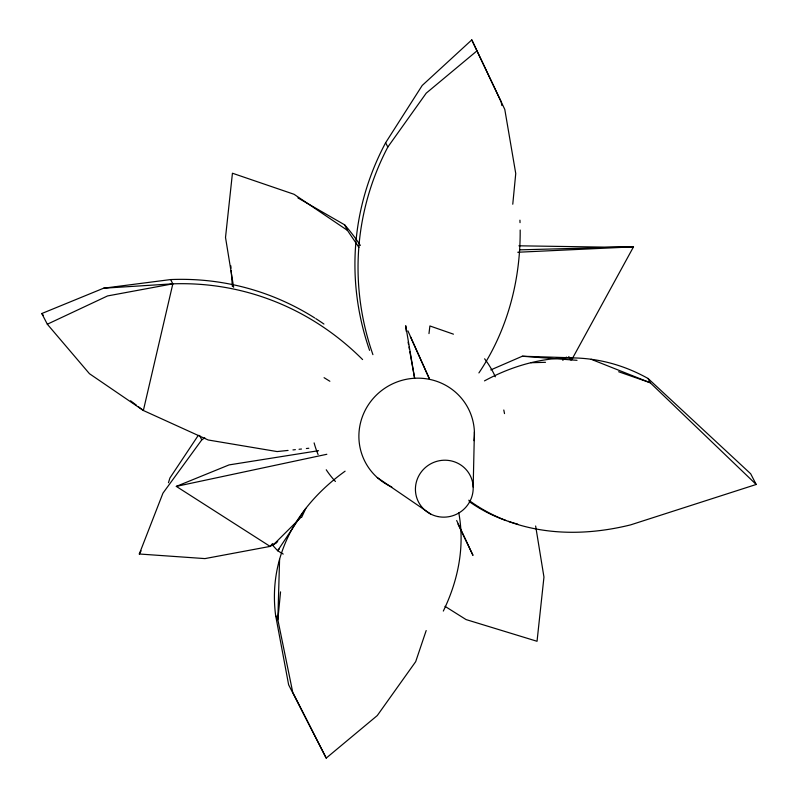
<?xml version="1.0" encoding="UTF-8"?>
<svg xmlns="http://www.w3.org/2000/svg" width="798" height="798" viewBox="0 0 798 798"><rect width="100%" height="100%" fill="white"/><g stroke="black" fill="none" stroke-linecap="round" stroke-linejoin="round"><path stroke-width="1.2" d="M473.174 487.099L474.401 431.957M279.579 559.358L277.844 619.707L292.716 692.225L326.212 758.1L377.274 715.557L415.688 661.662L426.182 630.55M280.547 591.867L277.844 619.707L275.629 615.428A336.028 214.393 11 0 1 345.105 471.179M512.765 204.228L515.747 173.525L504.785 109.406L471.788 39.9L422.192 85.476L385.624 142.752A336.028 292.607 5.4 0 0 369.574 350.352M428.975 333.604L429.903 325.963L453.444 334.163M138.453 406.761L143.361 410.501L89.456 373.703L47.321 324.217L41.805 313.524L103.61 288.208L170.622 279.569L172.837 283.839L143.361 410.501L208.198 439.987L277.106 451.568L288.078 450.421M168.448 482.73L169.934 477.972L198.303 435.329M276.417 542.59L270.123 546.411L204.936 558.6L139.301 554.002L162.962 493.144L201.774 439.858L204.817 437.833M301.594 517.413L305.824 508.396L277.654 550.74L283.23 554.081M571.617 359.938L633.512 246.841L604.365 247.111L518.9 245.804M139.301 554.002L141.086 550.859M372.915 354.651A322.192 287.998 7.5 0 1 387.828 147.032L426.242 93.137L477.304 50.593M272.527 543.568L270.123 546.411L176.308 486.391L229.066 464.905L318.572 450.69M279.3 548.884L277.654 550.74L272.776 545.393L300.836 517.483M272.776 545.393L277.704 541.623M47.321 324.217L107.55 295.938L172.837 283.839A322.192 284.158 -75.3 0 1 362.601 359.569M490.78 369.913L522.301 356.237L572.774 357.823M484.496 380.875A336.028 228.308 -80.9 0 1 648.016 378.461L750.679 473.783L756.195 484.476L630.689 524.855A335.369 228.657 -53.7 0 1 468.765 500.176M176.308 486.391L326.831 454.281M292.956 449.912L295.39 449.663M299.05 449.274L301.494 449.025M306.372 448.516L308.806 448.257M103.61 288.208L172.837 283.839M517.752 252.248L633.512 246.841L519.498 249.854M530.87 362.721L545.503 362.322M522.301 356.237L577.014 360.317M618.63 371.748L650.22 382.741L756.195 484.476M591.119 359.27L650.22 382.741L648.016 378.461M297.923 197.914L344.626 224.827A182.852 179.091 -30.7 0 1 360.337 245.435M324.078 377.673L329.863 381.264M444.995 606.32L466.072 619.577L537.044 641.283L543.957 577.074L535.638 526.012M358.91 247.34L347.419 230.363L294.043 194.283L232.437 173.226L225.515 237.445L233.644 287.28M377.284 477.563L430.76 514.092M130.593 400.786L136.488 405.264M41.805 313.524L43.391 315.449M385.624 142.752L387.828 147.032M326.212 758.1L288.637 684.824L275.629 615.428M568.804 356.566L570.48 359.888M344.626 224.827L347.419 230.363M199.54 435.429L201.774 439.858M457.952 524.047L472.985 555.358L456.665 520.525M471.788 39.9L501.174 101.835L501.852 105.516M410.391 336.646L429.633 379.369A58.074 56.648 -27.3 0 1 474.042 440.656M407.908 330.871L429.633 379.369A58.074 56.648 -27.3 0 0 362.112 417.444A58.074 56.648 -27.3 0 0 391.798 487.009M503.797 410.002L504.516 413.603M408.127 342.182L408.566 344.586M408.995 346.99L409.424 349.394M409.863 351.798L414.621 378.252L405.713 325.724L406.282 331.419M230.822 265.784L231.011 268.228M231.191 270.672L232.388 286.562M315.799 318.621A336.028 288.158 -73.7 0 1 323.938 324.048M170.622 279.569A336.028 288.158 -73.7 0 1 314.771 317.973M566.44 357.085A197.126 187.56 -41.6 0 1 562.75 360.287M335.419 481.483A96.787 94.423 -27.3 0 1 326.242 469.783M318.103 454.541A96.787 94.423 -27.3 0 1 314.113 442.89M484.605 358.801A96.787 94.423 -27.3 0 1 495.339 376.806M519.937 220.178A336.028 276.667 41.7 0 1 520.027 222.652M520.176 230.024A336.028 276.667 41.7 0 1 478.9 372.925M458.79 512.865A348.686 218.462 -12.9 0 1 443.319 611.069M517.732 524.146A348.686 224.627 -54.3 0 1 508.416 521.353M506.141 520.585A348.686 224.627 -54.3 0 1 469.224 501.553M437.823 516.555A29.037 28.329 -27.3 0 0 471.927 479.788A29.037 28.329 -27.3 0 0 423.169 469.693A29.037 28.329 -27.3 0 0 437.823 516.555"/></g></svg>
